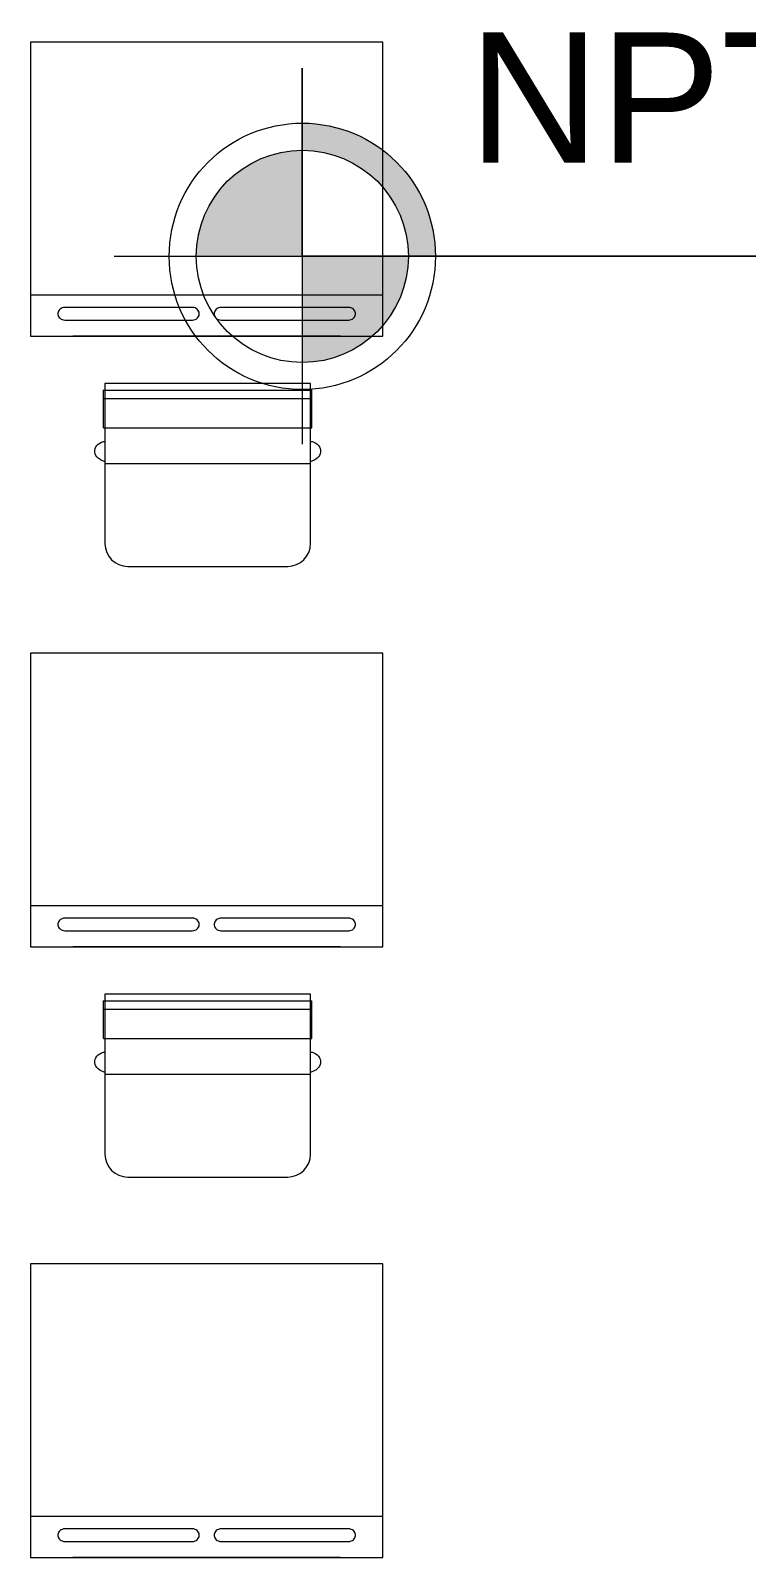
# Model space of a CAD drawing. Header units: metres. Extents: x 28 to 239, y -1 to 113.
# Drawn here: x 125.041 to 126.26, y 80.537 to 83.136 of the extents above; entities that cross this region are included whole.
import ezdxf

# ---------------------------------------------------------------- set-up
doc = ezdxf.new("R2010")
doc.units = ezdxf.units.M
for name, color, linetype, lineweight in [('Equipamiento SR', 23, 'Continuous', 0), ('GRAFO01', 7, 'Continuous', 0), ('TEXTO 100', 7, 'Continuous', 20)]:
    doc.layers.add(name, color=color, linetype=linetype, lineweight=lineweight)
doc.layers.add('Mobiliario', color=7, linetype='Continuous', lineweight=0, true_color=0x7f7f7f)
doc.styles.add('JOS', font='arial.ttf', dxfattribs={"height": 1})

# ---------------------------------------------------------------- blocks, each defined once
blk = doc.blocks.new('A$C3A47622C')
at = {"layer": 'Mobiliario', "linetype": 'Continuous'}
for p, q in [((0.02513286049277497, 0.3695969807329362), (0.0111148983882714, 0.3695969807329362)), ((0.0111148983882714, 0.01495383619243995), (0.0111148983882714, 0.3695969807329362)), ((0.07519002320935897, 0.3695969807329362), (0.02513286049277497, 0.3695969807329362)), ((0.02513286049277497, 0.01495383619243995), (0.02513286049277497, 0.3695969807329362)), ((0.07519002320935897, 0.01495383619243995), (0.07519002320935897, 0.3695969807329362)), ((0.09829334479286445, 0.3672754084626888), (0.0986996184100235, 0.3699667558818192)), ((0.0986996184100235, 0.3699667558818192), (0.09970825050464782, 0.3732058299352872)), ((0.09970825050464782, 0.3732058299352872), (0.1011840917802402, 0.3761907430684985)), ((0.1011840917802402, 0.3761907430684985), (0.1030816019917182, 0.3788328344953271)), ((0.1030816019917182, 0.3788328344953271), (0.1053417474880547, 0.3810473839090136)), ((0.1053417474880547, 0.3810473839090136), (0.1078987479152431, 0.3827713436394191)), ((0.1078987479152431, 0.3827713436394191), (0.110671642837616, 0.3839515172148609)), ((0.110671642837616, 0.3839515172148609), (0.1135777851437183, 0.3845504700811944)), ((0.1135777851437183, 0.3845504700811944), (0.1165294676949031, 0.3845504700811944)), ((0.1165294676949031, 0.3845504700811944), (0.1194356100010197, 0.3839515172148609)), ((0.1194356100010197, 0.3839515172148609), (0.1222085049233925, 0.3827713436394191)), ((0.1222085049233925, 0.3827713436394191), (0.124765505350581, 0.3810473839090136)), ((0.124765505350581, 0.3810473839090136), (0.1270256508469174, 0.3788328344953271)), ((0.1270256508469174, 0.3788328344953271), (0.1289231610583954, 0.3761907430684985)), ((0.1289231610583954, 0.3761907430684985), (0.1296602383583263, 0.3746992716217363)), ((0.1296602383583263, 0.3746992716217363), (0.1333294798732965, 0.3672754084626888)), ((0.07519002320935897, 0.01495383619243995), (0.01083081400231833, 0.01495383619243995)), ((0.0986996184100235, 0.01458406104355703), (0.09829334479286445, 0.01727540846268738)), ((0.09970825050464782, 0.01134498699008901), (0.0986996184100235, 0.01458406104355703)), ((0.1011840917802402, 0.008360073856877648), (0.09970825050464782, 0.01134498699008901)), ((0.1030816019917182, 0.005717982430049062), (0.1011840917802402, 0.008360073856877648)), ((0.1053417474880547, 0.003503433016362578), (0.1030816019917182, 0.005717982430049062)), ((0.1078987479152431, 0.001779473285957067), (0.1053417474880547, 0.003503433016362578)), ((0.110671642837616, 0.0005992997105153108), (0.1078987479152431, 0.001779473285957067)), ((0.1135777851437183, 3.468441818199608e-07), (0.110671642837616, 0.0005992997105153108)), ((0.1165294676949031, 3.468441818199608e-07), (0.1135777851437183, 3.468441818199608e-07)), ((0.1194356100010197, 0.0005992997105153108), (0.1165294676949031, 3.468441818199608e-07)), ((0.1222085049233925, 0.001779473285957067), (0.1194356100010197, 0.0005992997105153108)), ((0.124765505350581, 0.003503433016362578), (0.1222085049233925, 0.001779473285957067)), ((0.1270256508469174, 0.005717982430049062), (0.124765505350581, 0.003503433016362578)), ((0.1289231610583954, 0.008360073856877648), (0.1270256508469174, 0.005717982430049062)), ((0.1296602383583263, 0.009851545303639853), (0.1289231610583954, 0.008360073856877648)), ((0.1333294798732965, 0.01727540846268738), (0.1296602383583263, 0.009851545303639853))]:
    blk.add_line(p, q, dxfattribs=at)
at = {"layer": 'Mobiliario'}
blk.add_line((0.1361148983882714, 0.01727540846268738), (0.1361148983882714, 0.3672754084626888), dxfattribs=at)
at = {"layer": 'Mobiliario', "linetype": 'Continuous'}
blk.add_lwpolyline([(3.787277165656633e-06, 0.01727540846268738), (0.2722260094993771, 0.01727540846268738, 0.414213562373095), (0.3111148983882686, 0.0561642973515788), (0.3111148983882686, 0.3283865195737974, 0.414213562373095), (0.2722260094993771, 0.3672754084626888), (3.787277165656633e-06, 0.3672754084626888), (3.787277165656633e-06, 0.01727540846268738)], format="xyb", dxfattribs=at)

msp = doc.modelspace()

# ---------------------------------------------------------------- hatches: boundary and pattern name
at = {"layer": 'TEXTO 100', "ltscale": 1.3}
h = msp.add_hatch(color=256, dxfattribs=at)
edge = h.paths.add_edge_path()
edge.add_line((125.6845399285255, 82.7517392732141), (125.5038965887965, 82.75173927606554))
edge.add_line((125.5038965887965, 82.75173927606554), (125.5038965887965, 82.5710959366933))
edge.add_arc((125.503896590401, 82.75173927606554), 0.1806433393724134, 269.9999994913017, 359.9999990956475)
edge = h.paths.add_edge_path()
edge.add_arc((125.5038965900443, 82.7517392732141), 0.1806433422236752, 90.00000039565423, 180)
edge.add_line((125.3232532490683, 82.7517392732141), (125.5038965887973, 82.75173927606554))
edge.add_line((125.5038965887965, 82.75173927606554), (125.5038965887965, 82.93238261543777))
edge = h.paths.add_edge_path()
edge.add_line((125.5038965887965, 82.9784763125584), (125.5038965887965, 82.93238261543777))
edge.add_arc((125.5038965875495, 82.7517392732141), 0.1806433422236752, 0, 89.99999960434582, ccw=False)
edge.add_line((125.6845399285255, 82.7517392732141), (125.7306336284976, 82.75173927606554))
edge.add_arc((125.503896590401, 82.75173927606554), 0.2267370380968789, 0, 90.00000040528428)

# ---------------------------------------------------------------- linework, layer by layer
at = {"layer": 'Mobiliario', "linetype": 'Continuous', "lineweight": 0}
for p, q in [((125.0411132045582, 83.11605701132797), (125.0411132045582, 82.61605701132797)), ((125.6411132045582, 83.11605701132797), (125.0411132045582, 83.11605701132797)), ((125.6411132045582, 82.61605701132797), (125.6411132045582, 83.11605701132797)), ((125.0411132045582, 82.68653596203987), (125.6411132045582, 82.68653596203987)), ((125.6260943028497, 82.68653596203987), (125.6260943028497, 82.68610875116943)), ((125.0881817138719, 82.65682420500283), (125.0877966727436, 82.65495488637166)), ((125.0877966727436, 82.65495488637166), (125.0877966727436, 82.65305954474326)), ((125.0877966727436, 82.65305954474326), (125.0881817138719, 82.65119022611208)), ((125.088939130302, 82.65860678031007), (125.0881817138719, 82.65682420500283)), ((125.0881817138719, 82.65119022611208), (125.088939130302, 82.64940765080482)), ((125.0900486567114, 82.66025056629897), (125.088939130302, 82.65860678031007)), ((125.088939130302, 82.64940765080482), (125.0900486567114, 82.64776386481591)), ((125.0914722956202, 82.6617035169752), (125.0900486567114, 82.66025056629897)), ((125.0900486567114, 82.64776386481591), (125.0914722956202, 82.64631091413972)), ((125.0931695163833, 82.66292226067674), (125.0914722956202, 82.6617035169752)), ((125.0914722956202, 82.64631091413972), (125.0931695163833, 82.64509217043818)), ((125.0950896556946, 82.66387210007403), (125.0931695163833, 82.66292226067674)), ((125.0931695163833, 82.64509217043818), (125.0950896556946, 82.64414233104088)), ((125.097171917586, 82.66452050642059), (125.0950896556946, 82.66387210007403)), ((125.0993555060903, 82.6648501310516), (125.097171917586, 82.66452050642059)), ((125.1004624993343, 82.6648501310516), (125.0993555060903, 82.6648501310516)), ((125.3157815513767, 82.6648501310516), (125.1004624993343, 82.6648501310516)), ((125.3168885446208, 82.6648501310516), (125.3157815513767, 82.6648501310516)), ((125.319072133125, 82.66452050642059), (125.3168885446208, 82.6648501310516)), ((125.3211543950165, 82.66387210007403), (125.319072133125, 82.66452050642059)), ((125.3230745343277, 82.66292226067674), (125.3211543950165, 82.66387210007403)), ((125.3211543950165, 82.64414233104088), (125.3230745343277, 82.64509217043818)), ((125.3247717550909, 82.6617035169752), (125.3230745343277, 82.66292226067674)), ((125.3230745343277, 82.64509217043818), (125.3247717550909, 82.64631091413972)), ((125.3261953939997, 82.66025056629897), (125.3247717550909, 82.6617035169752)), ((125.3247717550909, 82.64631091413972), (125.3261953939997, 82.64776386481591)), ((125.327304920409, 82.65860678031007), (125.3261953939997, 82.66025056629897)), ((125.3261953939997, 82.64776386481591), (125.327304920409, 82.64940765080482)), ((125.3280623368391, 82.65682420500283), (125.327304920409, 82.65860678031007)), ((125.327304920409, 82.64940765080482), (125.3280623368391, 82.65119022611208)), ((125.3284473779674, 82.65495488637166), (125.3280623368391, 82.65682420500283)), ((125.3280623368391, 82.65119022611208), (125.3284473779674, 82.65305954474326)), ((125.3284473779674, 82.65305954474326), (125.3284473779674, 82.65495488637166)), ((125.3541640722773, 82.65682420500283), (125.353779031149, 82.65495488637166)), ((125.353779031149, 82.65495488637166), (125.353779031149, 82.65305954474326)), ((125.353779031149, 82.65305954474326), (125.3541640722773, 82.65119022611208)), ((125.3549214887074, 82.65860678031007), (125.3541640722773, 82.65682420500283)), ((125.3541640722773, 82.65119022611208), (125.3549214887074, 82.64940765080482)), ((125.3560310151167, 82.66025056629897), (125.3549214887074, 82.65860678031007)), ((125.3549214887074, 82.64940765080482), (125.3560310151167, 82.64776386481591)), ((125.3574546540256, 82.6617035169752), (125.3560310151167, 82.66025056629897)), ((125.3560310151167, 82.64776386481591), (125.3574546540256, 82.64631091413972)), ((125.3591518747887, 82.66292226067674), (125.3574546540256, 82.6617035169752)), ((125.3574546540256, 82.64631091413972), (125.3591518747887, 82.64509217043818)), ((125.3610720140999, 82.66387210007403), (125.3591518747887, 82.66292226067674)), ((125.3591518747887, 82.64509217043818), (125.3610720140999, 82.64414233104088)), ((125.3631542759914, 82.66452050642059), (125.3610720140999, 82.66387210007403)), ((125.3653378644956, 82.6648501310516), (125.3631542759914, 82.66452050642059)), ((125.3664448577397, 82.6648501310516), (125.3653378644956, 82.6648501310516)), ((125.5817639097821, 82.6648501310516), (125.3664448577397, 82.6648501310516)), ((125.5828709030262, 82.6648501310516), (125.5817639097821, 82.6648501310516)), ((125.5850544915304, 82.66452050642059), (125.5828709030262, 82.6648501310516)), ((125.5871367534219, 82.66387210007403), (125.5850544915304, 82.66452050642059)), ((125.5890568927331, 82.66292226067674), (125.5871367534219, 82.66387210007403)), ((125.5871367534219, 82.64414233104088), (125.5890568927331, 82.64509217043818)), ((125.5907541134962, 82.6617035169752), (125.5890568927331, 82.66292226067674)), ((125.5890568927331, 82.64509217043818), (125.5907541134962, 82.64631091413972)), ((125.5921777524051, 82.66025056629897), (125.5907541134962, 82.6617035169752)), ((125.5907541134962, 82.64631091413972), (125.5921777524051, 82.64776386481591)), ((125.5932872788144, 82.65860678031007), (125.5921777524051, 82.66025056629897)), ((125.5921777524051, 82.64776386481591), (125.5932872788144, 82.64940765080482)), ((125.5940446952445, 82.65682420500283), (125.5932872788144, 82.65860678031007)), ((125.5932872788144, 82.64940765080482), (125.5940446952445, 82.65119022611208)), ((125.5944297363728, 82.65495488637166), (125.5940446952445, 82.65682420500283)), ((125.5940446952445, 82.65119022611208), (125.5944297363728, 82.65305954474326)), ((125.5944297363728, 82.65305954474326), (125.5944297363728, 82.65495488637166)), ((125.0950896556946, 82.64414233104088), (125.097171917586, 82.64349392469433)), ((125.097171917586, 82.64349392469433), (125.0993555060903, 82.64316430006332)), ((125.0993555060903, 82.64316430006332), (125.1004624993343, 82.64316430006332)), ((125.1004624993343, 82.64316430006332), (125.3157815513767, 82.64316430006332)), ((125.3157815513767, 82.64316430006332), (125.3168885446208, 82.64316430006332)), ((125.3168885446208, 82.64316430006332), (125.319072133125, 82.64349392469433)), ((125.319072133125, 82.64349392469433), (125.3211543950165, 82.64414233104088)), ((125.3610720140999, 82.64414233104088), (125.3631542759914, 82.64349392469433)), ((125.3631542759914, 82.64349392469433), (125.3653378644956, 82.64316430006332)), ((125.3653378644956, 82.64316430006332), (125.3664448577397, 82.64316430006332)), ((125.3664448577397, 82.64316430006332), (125.5817639097821, 82.64316430006332)), ((125.5817639097821, 82.64316430006332), (125.5828709030262, 82.64316430006332)), ((125.5828709030262, 82.64316430006332), (125.5850544915304, 82.64349392469433)), ((125.5850544915304, 82.64349392469433), (125.5871367534219, 82.64414233104088)), ((125.0411132045582, 82.61605701132797), (125.6411132045582, 82.61605701132797)), ((125.5690980831914, 82.61605701132797), (125.113128325925, 82.61605701132797)), ((125.0411132078713, 82.07663400444883), (125.0411132078713, 81.57663400444883)), ((125.6411132078713, 82.07663400444883), (125.0411132078713, 82.07663400444883)), ((125.6411132078713, 81.57663400444883), (125.6411132078713, 82.07663400444883)), ((125.0411132078713, 81.6471129551608), (125.6411132078713, 81.6471129551608)), ((125.6260943061627, 81.6471129551608), (125.6260943061627, 81.6466857442903)), ((125.088181717185, 81.61740119812373), (125.0877966760567, 81.61553187949252)), ((125.0877966760567, 81.61553187949252), (125.0877966760567, 81.61363653786415)), ((125.0877966760567, 81.61363653786415), (125.088181717185, 81.61176721923297)), ((125.0889391336151, 81.61918377343096), (125.088181717185, 81.61740119812373)), ((125.088181717185, 81.61176721923297), (125.0889391336151, 81.60998464392574)), ((125.0900486600245, 81.6208275594199), (125.0889391336151, 81.61918377343096)), ((125.0889391336151, 81.60998464392574), (125.0900486600245, 81.60834085793684)), ((125.0914722989332, 81.62228051009609), (125.0900486600245, 81.6208275594199)), ((125.0900486600245, 81.60834085793684), (125.0914722989332, 81.60688790726059)), ((125.0931695196964, 81.62349925379763), (125.0914722989332, 81.62228051009609)), ((125.0914722989332, 81.60688790726059), (125.0931695196964, 81.60566916355904)), ((125.0950896590076, 81.6244490931949), (125.0931695196964, 81.62349925379763)), ((125.0931695196964, 81.60566916355904), (125.0950896590076, 81.60471932416178)), ((125.0971719208991, 81.62509749954145), (125.0950896590076, 81.6244490931949)), ((125.0993555094033, 81.62542712417249), (125.0971719208991, 81.62509749954145)), ((125.1004625026474, 81.62542712417249), (125.0993555094033, 81.62542712417249)), ((125.3157815546898, 81.62542712417249), (125.1004625026474, 81.62542712417249)), ((125.3168885479338, 81.62542712417249), (125.3157815546898, 81.62542712417249)), ((125.3190721364381, 81.62509749954145), (125.3168885479338, 81.62542712417249)), ((125.3211543983296, 81.6244490931949), (125.3190721364381, 81.62509749954145)), ((125.3230745376408, 81.62349925379763), (125.3211543983296, 81.6244490931949)), ((125.3211543983296, 81.60471932416178), (125.3230745376408, 81.60566916355904)), ((125.3247717584039, 81.62228051009609), (125.3230745376408, 81.62349925379763)), ((125.3230745376408, 81.60566916355904), (125.3247717584039, 81.60688790726059)), ((125.3261953973127, 81.6208275594199), (125.3247717584039, 81.62228051009609)), ((125.3247717584039, 81.60688790726059), (125.3261953973127, 81.60834085793684)), ((125.3273049237221, 81.61918377343096), (125.3261953973127, 81.6208275594199)), ((125.3261953973127, 81.60834085793684), (125.3273049237221, 81.60998464392574)), ((125.3280623401522, 81.61740119812373), (125.3273049237221, 81.61918377343096)), ((125.3273049237221, 81.60998464392574), (125.3280623401522, 81.61176721923297)), ((125.3284473812805, 81.61553187949252), (125.3280623401522, 81.61740119812373)), ((125.3280623401522, 81.61176721923297), (125.3284473812805, 81.61363653786415)), ((125.3284473812805, 81.61363653786415), (125.3284473812805, 81.61553187949252)), ((125.3541640755903, 81.61740119812373), (125.353779034462, 81.61553187949252)), ((125.353779034462, 81.61553187949252), (125.353779034462, 81.61363653786415)), ((125.353779034462, 81.61363653786415), (125.3541640755903, 81.61176721923297)), ((125.3549214920205, 81.61918377343096), (125.3541640755903, 81.61740119812373)), ((125.3541640755903, 81.61176721923297), (125.3549214920205, 81.60998464392574)), ((125.3560310184298, 81.6208275594199), (125.3549214920205, 81.61918377343096)), ((125.3549214920205, 81.60998464392574), (125.3560310184298, 81.60834085793684)), ((125.3574546573386, 81.62228051009609), (125.3560310184298, 81.6208275594199)), ((125.3560310184298, 81.60834085793684), (125.3574546573386, 81.60688790726059)), ((125.3591518781018, 81.62349925379763), (125.3574546573386, 81.62228051009609)), ((125.3574546573386, 81.60688790726059), (125.3591518781018, 81.60566916355904)), ((125.3610720174129, 81.6244490931949), (125.3591518781018, 81.62349925379763)), ((125.3591518781018, 81.60566916355904), (125.3610720174129, 81.60471932416178)), ((125.3631542793045, 81.62509749954145), (125.3610720174129, 81.6244490931949)), ((125.3653378678087, 81.62542712417249), (125.3631542793045, 81.62509749954145)), ((125.3664448610527, 81.62542712417249), (125.3653378678087, 81.62542712417249)), ((125.5817639130952, 81.62542712417249), (125.3664448610527, 81.62542712417249)), ((125.5828709063392, 81.62542712417249), (125.5817639130952, 81.62542712417249)), ((125.5850544948435, 81.62509749954145), (125.5828709063392, 81.62542712417249)), ((125.5871367567349, 81.6244490931949), (125.5850544948435, 81.62509749954145)), ((125.5890568960461, 81.62349925379763), (125.5871367567349, 81.6244490931949)), ((125.5871367567349, 81.60471932416178), (125.5890568960461, 81.60566916355904)), ((125.5907541168093, 81.62228051009609), (125.5890568960461, 81.62349925379763)), ((125.5890568960461, 81.60566916355904), (125.5907541168093, 81.60688790726059)), ((125.5921777557181, 81.6208275594199), (125.5907541168093, 81.62228051009609)), ((125.5907541168093, 81.60688790726059), (125.5921777557181, 81.60834085793684)), ((125.5932872821274, 81.61918377343096), (125.5921777557181, 81.6208275594199)), ((125.5921777557181, 81.60834085793684), (125.5932872821274, 81.60998464392574)), ((125.5940446985576, 81.61740119812373), (125.5932872821274, 81.61918377343096)), ((125.5932872821274, 81.60998464392574), (125.5940446985576, 81.61176721923297)), ((125.5944297396859, 81.61553187949252), (125.5940446985576, 81.61740119812373)), ((125.5940446985576, 81.61176721923297), (125.5944297396859, 81.61363653786415)), ((125.5944297396859, 81.61363653786415), (125.5944297396859, 81.61553187949252)), ((125.0950896590076, 81.60471932416178), (125.0971719208991, 81.60407091781522)), ((125.0971719208991, 81.60407091781522), (125.0993555094033, 81.60374129318419)), ((125.0993555094033, 81.60374129318419), (125.1004625026474, 81.60374129318419)), ((125.1004625026474, 81.60374129318419), (125.3157815546898, 81.60374129318419)), ((125.3157815546898, 81.60374129318419), (125.3168885479338, 81.60374129318419)), ((125.3168885479338, 81.60374129318419), (125.3190721364381, 81.60407091781522)), ((125.3190721364381, 81.60407091781522), (125.3211543983296, 81.60471932416178)), ((125.3610720174129, 81.60471932416178), (125.3631542793045, 81.60407091781522)), ((125.3631542793045, 81.60407091781522), (125.3653378678087, 81.60374129318419)), ((125.3653378678087, 81.60374129318419), (125.3664448610527, 81.60374129318419)), ((125.3664448610527, 81.60374129318419), (125.5817639130952, 81.60374129318419)), ((125.5817639130952, 81.60374129318419), (125.5828709063392, 81.60374129318419)), ((125.5828709063392, 81.60374129318419), (125.5850544948435, 81.60407091781522)), ((125.5850544948435, 81.60407091781522), (125.5871367567349, 81.60471932416178)), ((125.0411132078713, 81.57663400444883), (125.6411132078713, 81.57663400444883)), ((125.5690980865045, 81.57663400444883), (125.1131283292381, 81.57663400444883)), ((125.0411132111843, 81.03721099756976), (125.0411132111843, 80.53721099756976)), ((125.6411132111843, 81.03721099756976), (125.0411132111843, 81.03721099756976)), ((125.6411132111843, 80.53721099756976), (125.6411132111843, 81.03721099756976)), ((125.0411132111843, 80.60768994828166), (125.6411132111843, 80.60768994828166)), ((125.6260943094758, 80.60768994828166), (125.6260943094758, 80.60726273741122)), ((125.088181720498, 80.57797819124463), (125.0877966793697, 80.57610887261345)), ((125.0877966793697, 80.57610887261345), (125.0877966793697, 80.57421353098505)), ((125.0877966793697, 80.57421353098505), (125.088181720498, 80.57234421235387)), ((125.0889391369282, 80.57976076655186), (125.088181720498, 80.57797819124463)), ((125.088181720498, 80.57234421235387), (125.0889391369282, 80.57056163704661)), ((125.0900486633375, 80.58140455254076), (125.0889391369282, 80.57976076655186)), ((125.0889391369282, 80.57056163704661), (125.0900486633375, 80.5689178510577)), ((125.0914723022463, 80.58285750321699), (125.0900486633375, 80.58140455254076)), ((125.0900486633375, 80.5689178510577), (125.0914723022463, 80.56746490038151)), ((125.0931695230095, 80.58407624691853), (125.0914723022463, 80.58285750321699)), ((125.0914723022463, 80.56746490038151), (125.0931695230095, 80.56624615667997)), ((125.0950896623207, 80.58502608631582), (125.0931695230095, 80.58407624691853)), ((125.0931695230095, 80.56624615667997), (125.0950896623207, 80.56529631728267)), ((125.0971719242121, 80.58567449266238), (125.0950896623207, 80.58502608631582)), ((125.0993555127164, 80.58600411729338), (125.0971719242121, 80.58567449266238)), ((125.1004625059604, 80.58600411729338), (125.0993555127164, 80.58600411729338)), ((125.3157815580029, 80.58600411729338), (125.1004625059604, 80.58600411729338)), ((125.3168885512469, 80.58600411729338), (125.3157815580029, 80.58600411729338)), ((125.3190721397511, 80.58567449266238), (125.3168885512469, 80.58600411729338)), ((125.3211544016427, 80.58502608631582), (125.3190721397511, 80.58567449266238)), ((125.3230745409538, 80.58407624691853), (125.3211544016427, 80.58502608631582)), ((125.3211544016427, 80.56529631728267), (125.3230745409538, 80.56624615667997)), ((125.324771761717, 80.58285750321699), (125.3230745409538, 80.58407624691853)), ((125.3230745409538, 80.56624615667997), (125.324771761717, 80.56746490038151)), ((125.3261954006258, 80.58140455254076), (125.324771761717, 80.58285750321699)), ((125.324771761717, 80.56746490038151), (125.3261954006258, 80.5689178510577)), ((125.3273049270351, 80.57976076655186), (125.3261954006258, 80.58140455254076)), ((125.3261954006258, 80.5689178510577), (125.3273049270351, 80.57056163704661)), ((125.3280623434653, 80.57797819124463), (125.3273049270351, 80.57976076655186)), ((125.3273049270351, 80.57056163704661), (125.3280623434653, 80.57234421235387)), ((125.3284473845936, 80.57610887261345), (125.3280623434653, 80.57797819124463)), ((125.3280623434653, 80.57234421235387), (125.3284473845936, 80.57421353098505)), ((125.3284473845936, 80.57421353098505), (125.3284473845936, 80.57610887261345)), ((125.3541640789034, 80.57797819124463), (125.3537790377751, 80.57610887261345)), ((125.3537790377751, 80.57610887261345), (125.3537790377751, 80.57421353098505)), ((125.3537790377751, 80.57421353098505), (125.3541640789034, 80.57234421235387)), ((125.3549214953335, 80.57976076655186), (125.3541640789034, 80.57797819124463)), ((125.3541640789034, 80.57234421235387), (125.3549214953335, 80.57056163704661)), ((125.3560310217429, 80.58140455254076), (125.3549214953335, 80.57976076655186)), ((125.3549214953335, 80.57056163704661), (125.3560310217429, 80.5689178510577)), ((125.3574546606517, 80.58285750321699), (125.3560310217429, 80.58140455254076)), ((125.3560310217429, 80.5689178510577), (125.3574546606517, 80.56746490038151)), ((125.3591518814148, 80.58407624691853), (125.3574546606517, 80.58285750321699)), ((125.3574546606517, 80.56746490038151), (125.3591518814148, 80.56624615667997)), ((125.361072020726, 80.58502608631582), (125.3591518814148, 80.58407624691853)), ((125.3591518814148, 80.56624615667997), (125.361072020726, 80.56529631728267)), ((125.3631542826175, 80.58567449266238), (125.361072020726, 80.58502608631582)), ((125.3653378711218, 80.58600411729338), (125.3631542826175, 80.58567449266238)), ((125.3664448643658, 80.58600411729338), (125.3653378711218, 80.58600411729338)), ((125.5817639164082, 80.58600411729338), (125.3664448643658, 80.58600411729338)), ((125.5828709096523, 80.58600411729338), (125.5817639164082, 80.58600411729338)), ((125.5850544981565, 80.58567449266238), (125.5828709096523, 80.58600411729338)), ((125.587136760048, 80.58502608631582), (125.5850544981565, 80.58567449266238)), ((125.5890568993592, 80.58407624691853), (125.587136760048, 80.58502608631582)), ((125.587136760048, 80.56529631728267), (125.5890568993592, 80.56624615667997)), ((125.5907541201224, 80.58285750321699), (125.5890568993592, 80.58407624691853)), ((125.5890568993592, 80.56624615667997), (125.5907541201224, 80.56746490038151)), ((125.5921777590312, 80.58140455254076), (125.5907541201224, 80.58285750321699)), ((125.5907541201224, 80.56746490038151), (125.5921777590312, 80.5689178510577)), ((125.5932872854405, 80.57976076655186), (125.5921777590312, 80.58140455254076)), ((125.5921777590312, 80.5689178510577), (125.5932872854405, 80.57056163704661)), ((125.5940447018706, 80.57797819124463), (125.5932872854405, 80.57976076655186)), ((125.5932872854405, 80.57056163704661), (125.5940447018706, 80.57234421235387)), ((125.594429742999, 80.57610887261345), (125.5940447018706, 80.57797819124463)), ((125.5940447018706, 80.57234421235387), (125.594429742999, 80.57421353098505)), ((125.594429742999, 80.57421353098505), (125.594429742999, 80.57610887261345)), ((125.0950896623207, 80.56529631728267), (125.0971719242121, 80.56464791093612)), ((125.0971719242121, 80.56464791093612), (125.0993555127164, 80.56431828630511)), ((125.0993555127164, 80.56431828630511), (125.1004625059604, 80.56431828630511)), ((125.1004625059604, 80.56431828630511), (125.3157815580029, 80.56431828630511)), ((125.3157815580029, 80.56431828630511), (125.3168885512469, 80.56431828630511)), ((125.3168885512469, 80.56431828630511), (125.3190721397511, 80.56464791093612)), ((125.3190721397511, 80.56464791093612), (125.3211544016427, 80.56529631728267)), ((125.361072020726, 80.56529631728267), (125.3631542826175, 80.56464791093612)), ((125.3631542826175, 80.56464791093612), (125.3653378711218, 80.56431828630511)), ((125.3653378711218, 80.56431828630511), (125.3664448643658, 80.56431828630511)), ((125.3664448643658, 80.56431828630511), (125.5817639164082, 80.56431828630511)), ((125.5817639164082, 80.56431828630511), (125.5828709096523, 80.56431828630511)), ((125.5828709096523, 80.56431828630511), (125.5850544981565, 80.56464791093612)), ((125.5850544981565, 80.56464791093612), (125.587136760048, 80.56529631728267)), ((125.0411132111843, 80.53721099756976), (125.6411132111843, 80.53721099756976)), ((125.5690980898175, 80.53721099756976), (125.1131283325511, 80.53721099756976))]:
    msp.add_line(p, q, dxfattribs=at)
at = {"layer": 'TEXTO 100', "ltscale": 1.3}
msp.add_lwpolyline([(125.1837313596531, 82.75196666396764), (127.513542588346, 82.75196666396764), (125.5038622971654, 82.75196666396764), (125.5038622971654, 83.07209759755955), (125.5038622971654, 82.43183572467285)], dxfattribs=at)
for radius in [0.2267370397619712, 0.1806433398005204]:
    msp.add_circle((125.5038965887965, 82.75173927606554), radius, dxfattribs=at)

# ---------------------------------------------------------------- block references
at = {"layer": 'Equipamiento SR', "rotation": 270}
for p in [(125.1505539555142, 82.53520666620423), (125.1505539588273, 81.49578365932513)]:
    msp.add_blockref('A$C3A47622C', p, dxfattribs=at)

# ---------------------------------------------------------------- texts
at = {"layer": 'GRAFO01', "style": 'JOS'}
msp.add_text('NPT: +3.98', height=0.2218070513746775, rotation=8.129988784924771e-09, dxfattribs=at).set_placement((125.7866162973578, 82.91099749914653))

doc.saveas('drawing.dxf')
